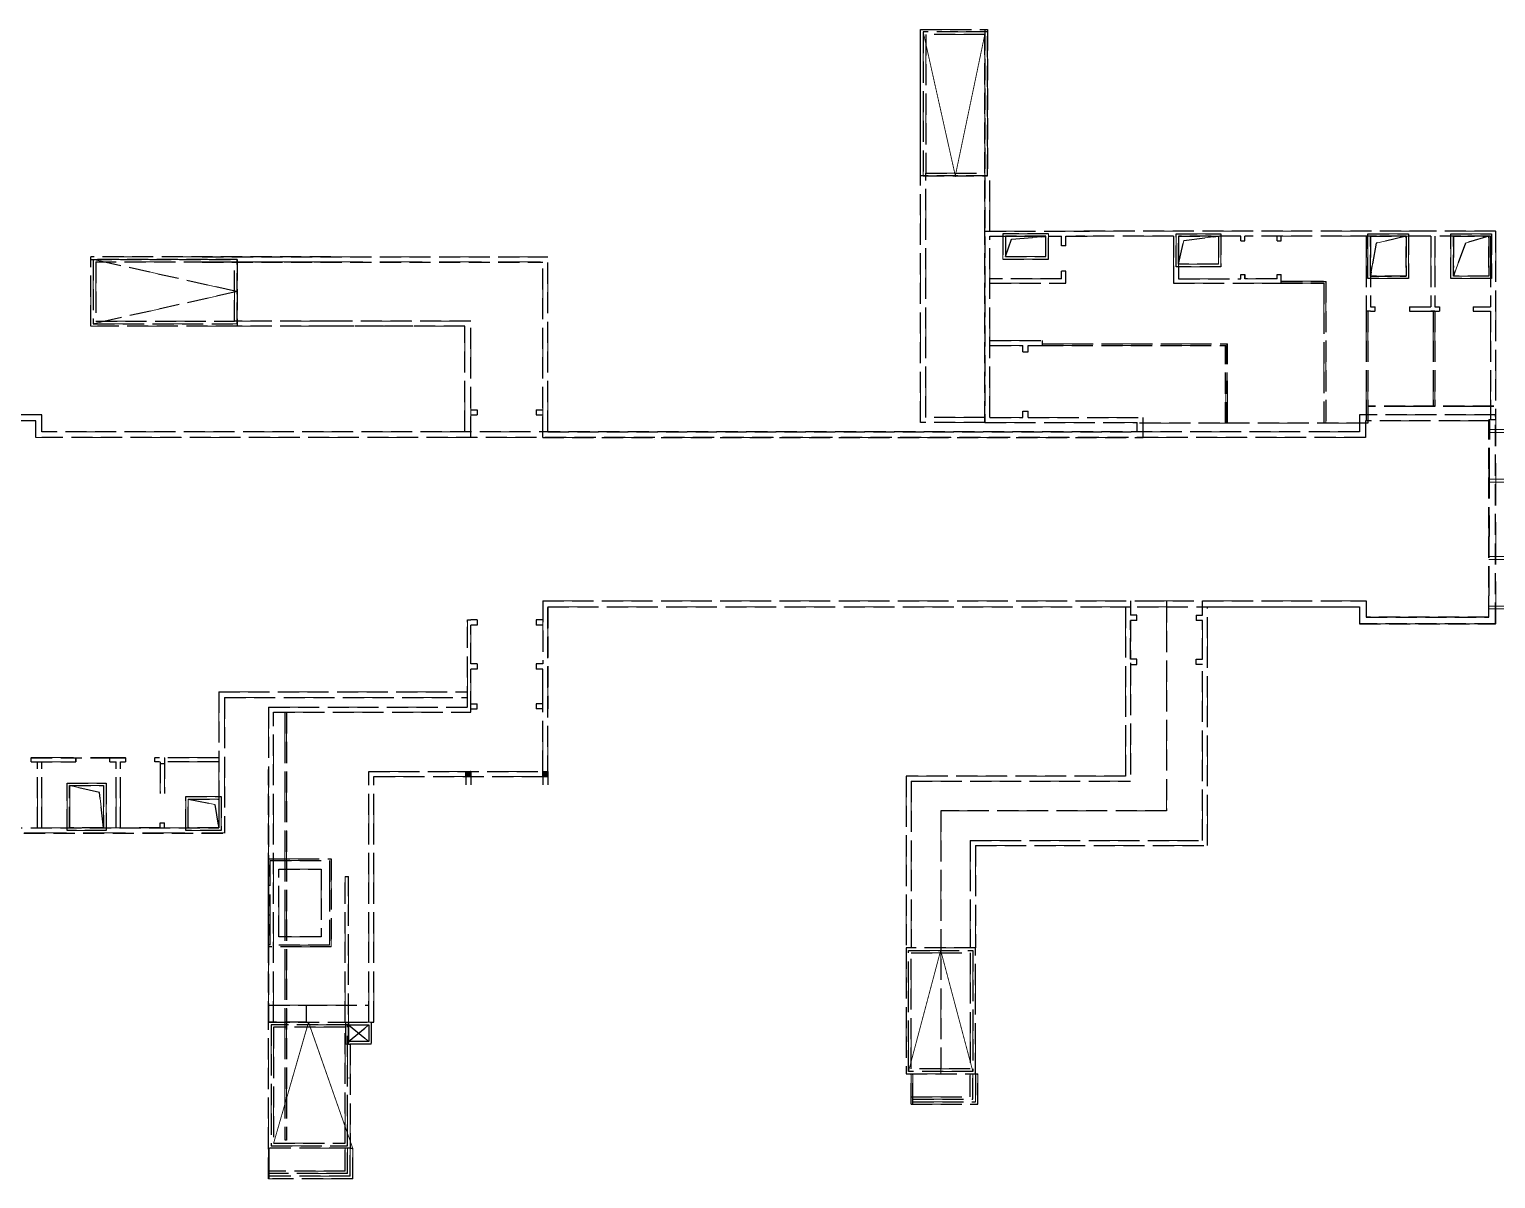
# Model space of a CAD drawing. Extents: x 0 to 531375, y 0 to 4335249.
# Drawn here: x 492094.6 to 492268, y 4325404.3 to 4325540.2 of the extents above; entities that cross this region are included whole.
import ezdxf

# ---------------------------------------------------------------- set-up
doc = ezdxf.new("R2010")
doc.units = 0
doc.linetypes.add('DASH', pattern=[0.35, 0.25, -0.1])
doc.layers.get('0').update_dxf_attribs({"lineweight": 15})
doc.layers.add('地铁', color=4, linetype='Continuous', lineweight=15)

# ---------------------------------------------------------------- blocks, each defined once
blk = doc.blocks.new('总图提取 2015 11 6')
at = {"layer": '地铁', "linetype": 'DASH', "lineweight": -3, "ltscale": 10}
h = blk.add_hatch(dxfattribs=at)
h.set_pattern_fill('AR-CONC', color=256, scale=0.1, angle=180, style=0)
h.set_pattern_definition([(230, (202361.7487, 586057.58532), (-0.182184668996, 0.01593908554), [0.01905, -0.20955]), (175, (202361.7487, 586057.58532), (0.03524282598, -0.19105664288), [0.01524, -0.16764]), (280.451, (202361.73352, 586057.58665), (-0.14694250167, -0.17511668782), [0.01619, -0.17809]), (226.1842, (202361.7487, 586057.53452), (-0.2710790409, 0.04204232793), [0.028575, -0.314325]), (276.6356, (202361.72612, 586057.53802), (-0.23740423447, -0.2474255559), [0.024285, -0.267135]), (171.184, (202361.7487, 586057.53452), (-0.23740460581, -0.24742511786), [0.02286, -0.25146]), (201, (202361.7233, 586057.54722), (-0.151614879835, 0.10226551852), [0.01905, -0.20955]), (146, (202361.7233, 586057.54722), (-0.06180202835, -0.18418796612), [0.01524, -0.16764]), (251.4514, (202361.71067, 586057.55574), (-0.21341649077, -0.08192285772), [0.01619, -0.17809]), (217.5, (202361.748706, 586057.58532), (-0.00308860325, -0.084555038873), [0, -0.165608, 0, -0.17018, 0, -0.168275]), (187.5, (202361.74871, 586057.58532), (-0.06681966251, -0.100180574818), [0, -0.097028, 0, -0.161798, 0, -0.064135]), (147.5, (202361.80535, 586057.58532), (-0.135590595167, 0.005728743993), [0, -0.0635, 0, -0.19812, 0, -0.26289]), (137.5, (202361.83075, 586057.58532), (-0.148129181386, -0.025426491033), [0, -0.08255, 0, -0.131572, 0, -0.18669])])
h.paths.add_polyline_path([(101187.37, 293036.88), (101187.97, 293036.88), (101187.97, 293036.28), (101187.37, 293036.28)])
h = blk.add_hatch(dxfattribs=at)
h.set_pattern_fill('AR-CONC', color=256, scale=0.1, angle=180, style=0)
h.set_pattern_definition([(230, (202352.6487, 586057.5853), (-0.182184668996, 0.01593908554), [0.01905, -0.20955]), (175, (202352.6487, 586057.5853), (0.03524282598, -0.19105664288), [0.01524, -0.16764]), (280.451, (202352.63352, 586057.58662), (-0.14694250167, -0.17511668782), [0.01619, -0.17809]), (226.1842, (202352.6487, 586057.5345), (-0.2710790409, 0.04204232793), [0.028575, -0.314325]), (276.6356, (202352.62611, 586057.538), (-0.23740423447, -0.2474255559), [0.024285, -0.267135]), (171.184, (202352.6487, 586057.5345), (-0.23740460581, -0.24742511786), [0.02286, -0.25146]), (201, (202352.6233, 586057.5472), (-0.151614879835, 0.10226551852), [0.01905, -0.20955]), (146, (202352.6233, 586057.5472), (-0.06180202835, -0.18418796612), [0.01524, -0.16764]), (251.4514, (202352.61067, 586057.55572), (-0.21341649077, -0.08192285772), [0.01619, -0.17809]), (217.5, (202352.648705, 586057.585296), (-0.00308860325, -0.084555038873), [0, -0.165608, 0, -0.17018, 0, -0.168275]), (187.5, (202352.648705, 586057.5853), (-0.06681966251, -0.100180574818), [0, -0.097028, 0, -0.161798, 0, -0.064135]), (147.5, (202352.70535, 586057.585296), (-0.135590595167, 0.005728743993), [0, -0.0635, 0, -0.19812, 0, -0.26289]), (137.5, (202352.73075, 586057.5853), (-0.148129181386, -0.025426491033), [0, -0.08255, 0, -0.131572, 0, -0.18669])])
h.paths.add_polyline_path([(101196.47, 293036.88), (101197.07, 293036.88), (101197.07, 293036.28), (101196.47, 293036.28)])
at = {"layer": '地铁', "color": 9, "linetype": 'DASH', "lineweight": -3, "ltscale": 10}
for p, q in [((101241.16, 293078.14), (101241.16, 293107.6, 0)), ((101241.76, 293078.74), (101241.76, 293107.6, 0)), ((101248.76, 293100.74), (101248.76, 293107.6, 0)), ((101249.36, 293100.74), (101249.36, 293107.6, 0)), ((101171.43, 293097.7, 0), (101143.04, 293097.7, 0)), ((101143.04, 293097.1, 0), (101143.04, 293097.7, 0)), ((101156.22, 293097.7, 0), (101197.07, 293097.7, 0)), ((101156.22, 293097.1, 0), (101196.47, 293097.1, 0)), ((101171.9, 293097.1, 0), (101160.03, 293097.1, 0)), ((101171.43, 293097.1, 0), (101171.9, 293097.1, 0)), ((101196.47, 293076.34, 0), (101196.47, 293097.1, 0)), ((101197.07, 293077.04, 0), (101197.07, 293097.7, 0)), ((101171.43, 293090.1, 0), (101160.04, 293090.1, 0)), ((101171.43, 293089.5), (101160.04, 293089.5, 0)), ((101181.13, 293089.5, 0), (101170.91, 293089.5, 0)), ((101187.97, 293079.64, 0), (101188.72, 293079.64, 0)), ((101188.72, 293079.64, 0), (101188.72, 293079.04, 0)), ((101195.72, 293079.64, 0), (101195.72, 293079.04, 0)), ((101195.72, 293079.64, 0), (101196.47, 293079.64, 0)), ((101187.97, 293079.04, 0), (101188.72, 293079.04, 0)), ((101195.72, 293079.04, 0), (101196.47, 293079.04, 0))]:
    blk.add_line(p, q, dxfattribs=at)
at = {"layer": '地铁', "linetype": 'DASH', "lineweight": -3, "ltscale": 10}
for p, q in [((101248.76, 293100.74, 0), (101261.13, 293100.74)), ((101248.76, 293078.14, 0), (101248.76, 293100.74, 0)), ((101301.47, 293100.74), (101259.51, 293100.74)), ((101309.14, 293100.74), (101301.47, 293100.74)), ((101309.14, 293100.74), (101309.14, 293078.44)), ((101249.36, 293100.14), (101257.83, 293100.14)), ((101249.36, 293078.74, 0), (101249.36, 293100.14)), ((101251.18, 293100.14), (101255.98, 293100.14)), ((101251.18, 293097.74), (101251.91, 293099.8)), ((101251.91, 293099.8), (101255.98, 293100.12)), ((101257.83, 293099.01), (101257.83, 293100.14)), ((101258.33, 293099.01), (101257.83, 293099.01)), ((101258.33, 293099.01), (101258.33, 293100.14)), ((101258.33, 293100.14), (101261.63, 293100.14)), ((101271.06, 293100.14), (101259.51, 293100.14)), ((101271.06, 293100.14), (101271.06, 293094.61)), ((101271.66, 293100.14), (101271.66, 293095.11)), ((101279, 293100.14), (101271.66, 293100.14)), ((101271.66, 293096.84), (101272.28, 293099.65)), ((101272.28, 293099.65), (101276.36, 293100.14)), ((101279, 293099.61), (101279, 293100.14)), ((101279, 293099.61), (101279, 293099.89)), ((101279, 293099.61), (101279.5, 293099.61)), ((101279.5, 293099.61), (101279.5, 293100.14)), ((101301.47, 293100.14), (101279.5, 293100.14)), ((101283.3, 293099.61), (101283.3, 293100.14)), ((101283.3, 293099.61), (101283.3, 293099.89)), ((101283.3, 293099.61), (101283.8, 293099.61)), ((101283.8, 293099.61), (101283.8, 293100.14)), ((101293.85, 293100.14), (101293.85, 293091.3)), ((101298.55, 293100.14), (101294.35, 293100.14)), ((101294.35, 293100.14), (101294.35, 293096.44)), ((101294.35, 293100.14), (101294.35, 293091.8)), ((101295.03, 293099.33), (101294.35, 293095.44)), ((101298.55, 293100.14), (101295.03, 293099.33)), ((101298.55, 293096.44), (101298.55, 293100.14)), ((101301.47, 293100.14), (101301.47, 293091.8)), ((101308.54, 293100.14), (101301.97, 293100.14)), ((101301.97, 293100.14), (101301.97, 293091.8)), ((101308.35, 293100.14), (101304.15, 293100.14)), ((101304.15, 293100.14), (101304.15, 293096.44)), ((101305.6, 293099.33), (101304.15, 293095.44)), ((101308.35, 293100.14), (101305.6, 293099.33)), ((101308.35, 293096.44), (101308.35, 293100.14)), ((101308.54, 293100.14), (101308.54, 293091.8)), ((101257.83, 293095.11), (101249.36, 293095.11, 0)), ((101257.83, 293095.11), (101257.83, 293096.01)), ((101258.33, 293096.01), (101257.83, 293096.01)), ((101258.33, 293094.61), (101258.33, 293096.01)), ((101271.66, 293095.11), (101279, 293095.11)), ((101279, 293095.61), (101279.5, 293095.61)), ((101279, 293095.11), (101279, 293095.61)), ((101279.5, 293095.61), (101279.5, 293095.11)), ((101279.5, 293095.11), (101279.5, 293095.61)), ((101283.3, 293095.11), (101279.5, 293095.11)), ((101283.3, 293095.11), (101283.3, 293095.61)), ((101283.3, 293095.61), (101283.8, 293095.61)), ((101283.8, 293094.61), (101283.8, 293095.61)), ((101294.35, 293095.44), (101298.55, 293095.44)), ((101249.36, 293094.61, 0), (101258.33, 293094.61)), ((101271.06, 293094.61), (101283.8, 293094.61)), ((101283.8, 293094.81), (101289.05, 293094.81)), ((101283.8, 293094.61), (101288.85, 293094.61)), ((101288.85, 293094.81), (101288.85, 293094.81)), ((101288.85, 293094.61), (101288.85, 293078.04)), ((101289.05, 293094.81), (101289.05, 293078.04)), ((101294.35, 293091.8), (101294.88, 293091.8)), ((101294.88, 293091.8), (101294.88, 293091.3)), ((101298.95, 293091.8), (101301.05, 293091.8)), ((101298.95, 293091.8), (101298.95, 293091.3)), ((101301.05, 293091.8), (101301.47, 293091.8)), ((101301.97, 293091.8), (101302.49, 293091.8)), ((101302.49, 293091.8), (101302.49, 293091.3)), ((101306.49, 293091.8), (101308.54, 293091.8)), ((101306.49, 293091.8), (101306.49, 293091.3)), ((101293.85, 293091.3), (101293.85, 293078.04)), ((101294.35, 293091.3), (101293.85, 293091.3)), ((101294.05, 293091.3), (101294.05, 293078.04)), ((101294.35, 293091.3), (101294.88, 293091.3)), ((101298.95, 293091.3), (101301.05, 293091.3)), ((101301.05, 293091.3), (101301.47, 293091.3)), ((101301.97, 293091.3), (101301.47, 293091.3)), ((101301.47, 293091.3), (101302.49, 293091.3)), ((101301.77, 293091.3), (101301.77, 293080.04)), ((101301.97, 293091.3), (101301.97, 293080.04)), ((101306.49, 293091.3), (101308.54, 293091.3)), ((101308.54, 293091.3), (101308.54, 293078.44)), ((101249.36, 293087.84), (101255.56, 293087.84, 0)), ((101249.36, 293087.24), (101253.26, 293087.24)), ((101253.26, 293086.49, 0), (101253.26, 293087.24, 0)), ((101253.26, 293086.49, 0), (101253.86, 293086.49, 0)), ((101253.86, 293087.24), (101255.56, 293087.24, 0)), ((101253.86, 293086.49, 0), (101253.86, 293087.24, 0)), ((101255.53, 293087.24, 0), (101277.22, 293087.24, 0)), ((101255.56, 293087.24, 0), (101255.56, 293087.84, 0)), ((101255.56, 293087.44, 0), (101277.42, 293087.44, 0)), ((101277.22, 293078.04), (101277.22, 293087.24, 0)), ((101277.42, 293078.04), (101277.42, 293087.44, 0)), ((101253.26, 293079.49, 0), (101253.86, 293079.49, 0)), ((101253.26, 293078.74, 0), (101253.26, 293079.49, 0)), ((101253.86, 293078.74, 0), (101253.86, 293079.49, 0)), ((101248.76, 293078.14, 0), (101241.16, 293078.14, 0)), ((101248.76, 293078.74, 0), (101241.76, 293078.74, 0)), ((101248.76, 293078.14, 0), (101266.77, 293078.14)), ((101249.36, 293078.74, 0), (101253.26, 293078.74, 0)), ((101253.56, 293078.14, 0), (101253.56, 293078.14, 0)), ((101253.86, 293078.74, 0), (101267.47, 293078.74)), ((101266.77, 293077.04), (101266.77, 293078.14)), ((101267.47, 293076.34), (101267.47, 293078.74)), ((101308.95, 293078.44), (101308.34, 293078.44)), ((101308.34, 293055.14), (101308.34, 293078.44)), ((101309.14, 293078.44), (101308.35, 293078.44)), ((101309.14, 293054.34), (101309.14, 293078.44)), ((101196.47, 293076.34), (101267.47, 293076.34)), ((101197.07, 293077.04), (101266.77, 293077.04)), ((101209.67, 293076.14, 0), (101209.67, 293076.14, 0)), ((101196.47, 293057.04), (101265.97, 293057.04)), ((101196.47, 293057.04), (101196.47, 293049.59)), ((101196.47, 293057.04), (101196.47, 293049.59)), ((101265.97, 293057.04), (101265.97, 293055.34)), ((101274.47, 293055.34), (101274.47, 293057.04)), ((101274.47, 293057.04), (101293.84, 293057.04)), ((101293.84, 293057.04), (101293.84, 293055.14)), ((101197.07, 293036.28), (101197.07, 293056.34)), ((101197.07, 293056.34), (101265.37, 293056.34)), ((101197.07, 293056.34), (101197.07, 293044.29)), ((101265.37, 293056.34), (101265.37, 293036.34)), ((101266.72, 293055.34), (101265.97, 293055.34)), ((101266.72, 293054.74), (101266.72, 293055.34)), ((101273.72, 293055.34), (101274.47, 293055.34)), ((101273.72, 293055.34), (101273.72, 293054.74)), ((101275.07, 293028.14), (101275.07, 293056.34)), ((101275.07, 293056.34), (101293.04, 293056.34)), ((101293.04, 293056.34), (101293.04, 293054.34)), ((101187.57, 293044.48), (101187.57, 293054.79)), ((101187.57, 293054.79), (101187.97, 293054.79)), ((101187.57, 293054.54), (101187.57, 293054.79)), ((101188.72, 293054.79), (101187.97, 293054.79)), ((101188.72, 293054.19), (101187.97, 293054.19)), ((101187.97, 293049.59), (101187.97, 293054.19)), ((101188.72, 293054.79), (101188.72, 293054.19)), ((101195.72, 293054.79), (101195.72, 293054.19)), ((101196.47, 293054.79), (101195.72, 293054.79)), ((101195.72, 293054.79), (101195.72, 293054.19)), ((101196.47, 293054.79), (101195.72, 293054.79)), ((101196.47, 293054.19), (101195.72, 293054.19)), ((101196.47, 293054.19), (101195.72, 293054.19)), ((101266.72, 293054.74), (101265.97, 293054.74)), ((101265.97, 293050.14), (101265.97, 293054.74)), ((101265.97, 293054.74), (101265.97, 293050.14)), ((101274.47, 293054.74), (101273.72, 293054.74)), ((101274.47, 293050.14), (101274.47, 293054.74)), ((101309.14, 293054.34), (101293.04, 293054.34)), ((101308.34, 293055.14), (101293.84, 293055.14)), ((101266.72, 293050.14), (101265.97, 293050.14)), ((101266.72, 293049.54), (101266.72, 293050.14)), ((101273.72, 293049.54), (101273.72, 293050.14)), ((101273.72, 293050.14), (101274.47, 293050.14)), ((101187.57, 293049.34), (101187.57, 293049.59)), ((101188.72, 293049.59), (101187.97, 293049.59)), ((101187.97, 293043.88), (101187.97, 293048.99)), ((101188.72, 293048.99), (101187.97, 293048.99)), ((101188.72, 293049.59), (101188.72, 293048.99)), ((101195.72, 293049.59), (101195.72, 293048.99)), ((101196.47, 293049.59), (101195.72, 293049.59)), ((101195.72, 293049.59), (101195.72, 293048.99)), ((101196.47, 293049.59), (101195.72, 293049.59)), ((101196.47, 293048.99), (101195.72, 293048.99)), ((101196.47, 293048.99), (101195.72, 293048.99)), ((101196.47, 293044.89), (101196.47, 293048.99)), ((101196.47, 293036.88), (101196.47, 293048.99)), ((101265.97, 293049.54), (101266.72, 293049.54)), ((101265.97, 293049.54), (101265.97, 293035.74)), ((101265.98, 293049.74), (101265.98, 293049)), ((101274.47, 293049.54), (101273.72, 293049.54)), ((101274.47, 293028.74), (101274.47, 293049.54)), ((101158.16, 293046.31), (101158.16, 293030.21)), ((101158.16, 293046.31), (101187.57, 293046.31)), ((101158.86, 293045.62), (101158.86, 293029.61)), ((101158.86, 293045.62), (101158.86, 293045.61)), ((101158.86, 293045.61), (101187.57, 293045.61)), ((101187.97, 293044.89), (101188.72, 293044.89)), ((101188.72, 293044.29), (101188.72, 293044.89)), ((101195.72, 293044.89), (101195.72, 293044.29)), ((101196.47, 293044.89), (101195.72, 293044.89)), ((101195.72, 293044.89), (101195.72, 293044.29)), ((101196.47, 293044.89), (101195.72, 293044.89)), ((101164.06, 293044.48), (101164.06, 293007.25)), ((101164.06, 293044.48), (101187.57, 293044.48)), ((101164.66, 293007.25), (101164.66, 293043.88)), ((101164.66, 293043.88), (101187.97, 293043.88)), ((101165.98, 293043.88), (101165.98, 292993.32)), ((101166.18, 293043.88), (101166.18, 292993.32)), ((101187.97, 293044.29), (101188.72, 293044.29)), ((101196.47, 293044.29), (101195.72, 293044.29)), ((101196.47, 293044.29), (101195.72, 293044.29)), ((101135.99, 293038.01), (101135.99, 293038.51)), ((101135.99, 293038.51), (101145.5, 293038.51)), ((101135.99, 293038.01), (101141.29, 293038.01)), ((101136.74, 293030.21), (101136.74, 293038.01)), ((101137.24, 293030.21), (101137.24, 293038.01)), ((101141.29, 293038.01), (101141.29, 293038.51)), ((101145.29, 293038.01), (101145.29, 293038.51)), ((101145.29, 293038.51), (101146.54, 293038.51)), ((101145.29, 293038.01), (101146.04, 293038.01)), ((101146.04, 293030.21), (101146.04, 293038.01)), ((101146.54, 293038.51), (101147.14, 293038.51)), ((101146.54, 293038.01), (101147.14, 293038.01)), ((101146.54, 293030.21), (101146.54, 293038.01)), ((101147.14, 293038.51), (101147.14, 293038.01)), ((101158.16, 293038.51), (101150.62, 293038.51)), ((101150.62, 293038.01), (101150.62, 293038.51)), ((101158.16, 293038.01), (101150.62, 293038.01)), ((101151.26, 293038.01), (101151.26, 293034.29)), ((101151.76, 293038.51), (101151.76, 293034.29)), ((101151.76, 293037.79), (101151.26, 293037.79)), ((101164.06, 293007.25), (101164.06, 293037.11)), ((101175.91, 293007.25), (101175.91, 293036.88)), ((101175.91, 293036.88), (101196.47, 293036.88)), ((101176.51, 293007.25), (101176.51, 293036.28)), ((101176.51, 293036.28), (101197.07, 293036.28)), ((101187.37, 293036.28), (101187.37, 293035.29)), ((101187.97, 293036.28), (101187.97, 293035.29)), ((101196.12, 293036.28), (101197.07, 293036.28)), ((101196.47, 293036.28), (101196.47, 293035.29)), ((101197.07, 293036.28), (101197.07, 293035.29)), ((101239.43, 293036.34), (101239.43, 293016.04)), ((101265.37, 293036.34), (101239.43, 293036.34)), ((101144.08, 293034.39), (101140.54, 293035.21)), ((101144.54, 293030.21), (101144.08, 293034.39)), ((101240.03, 293035.74), (101240.03, 293016.04)), ((101240.03, 293035.74), (101265.97, 293035.74)), ((101121.14, 293029.61), (101158.86, 293029.61)), ((101121.94, 293030.21), (101158.16, 293030.21)), ((101151.26, 293030.21), (101148.16, 293030.21)), ((101151.26, 293030.21), (101151.26, 293030.81)), ((101151.26, 293030.81), (101151.76, 293030.81)), ((101151.76, 293030.21), (101151.76, 293030.81)), ((101247.03, 293028.74), (101247.03, 293016.04)), ((101247.03, 293028.74), (101274.47, 293028.74)), ((101247.63, 293028.14), (101247.63, 293016.04)), ((101247.63, 293028.14), (101275.07, 293028.14)), ((101173.11, 293007.25), (101173.11, 293024.46)), ((101173.11, 293024.46), (101173.51, 293024.46)), ((101173.51, 293004.65), (101173.51, 293024.46)), ((101240.03, 293016.04), (101239.43, 293016.04)), ((101247.63, 293016.04), (101247.03, 293016.04)), ((101168.5, 293009.25), (101175.91, 293009.25)), ((101168.5, 293009.25), (101168.5, 293007.25)), ((101173.11, 293009.25), (101173.71, 293009.25)), ((101164.06, 293007.25), (101164.66, 293007.25)), ((101173.11, 293007.25), (101173.51, 293007.25)), ((101173.51, 293006.95), (101175.91, 293004.95)), ((101173.51, 293004.95), (101175.91, 293006.95)), ((101176.11, 293007.25), (101176.51, 293007.25)), ((101166.18, 292993.32), (101166.03, 292993.32))]:
    blk.add_line(p, q, dxfattribs=at)
at = {"layer": '地铁', "color": 9, "linetype": 'DASH', "lineweight": -3, "ltscale": 10, "elevation": 0}
for points in [[(101241.16, 293124.6), (101249.06, 293124.6), (101249.06, 293107.3), (101241.16, 293107.3)], [(101241.46, 293124.3), (101241.46, 293107.3), (101249.06, 293107.3), (101249.06, 293124.3)], [(101143.04, 293089.5), (101143.04, 293097.4), (101160.34, 293097.4), (101160.34, 293089.5)], [(101143.34, 293089.8), (101160.34, 293089.8), (101160.34, 293097.4), (101143.34, 293097.4)]]:
    blk.add_lwpolyline(points, close=True, dxfattribs=at)
at = {"layer": '地铁', "color": 9, "linetype": 'DASH', "lineweight": -3, "ltscale": 10}
blk.add_lwpolyline([(101241.16, 293124.6), (101248.76, 293124.6), (101248.76, 293078.14), (101241.16, 293078.14)], close=True, dxfattribs=at)
at = {"layer": '地铁', "color": 9, "linetype": 'DASH', "lineweight": -3, "ltscale": 10, "const_width": 0.1, "elevation": 0}
blk.add_lwpolyline([(101241.46, 293124.3), (101245.26, 293107.3), (101248.81, 293124.3)], dxfattribs=at)
at = {"layer": '地铁', "color": 9, "linetype": 'DASH', "lineweight": -3, "ltscale": 10, "elevation": 0}
for points in [[(101241.76, 293124), (101241.76, 293107.6), (101248.76, 293107.6), (101248.76, 293124), (101241.76, 293124)], [(101160.25, 293093.6), (101143.34, 293097.4)], [(101143.64, 293090.1), (101160.04, 293090.1), (101160.04, 293097.1), (101143.64, 293097.1), (101143.64, 293090.1)], [(101160.34, 293093.6), (101143.34, 293089.8)]]:
    blk.add_lwpolyline(points, dxfattribs=at)
at = {"layer": '地铁', "linetype": 'DASH', "lineweight": -3, "ltscale": 10}
for points in [[(101256.28, 293097.44), (101256.28, 293100.44), (101250.88, 293100.44), (101250.88, 293097.44)], [(101271.36, 293100.44), (101276.66, 293100.44), (101276.66, 293096.54), (101271.36, 293096.54)], [(101294.05, 293100.44), (101298.85, 293100.44), (101298.85, 293095.14), (101294.05, 293095.14)], [(101303.85, 293100.44), (101308.65, 293100.44), (101308.65, 293095.14), (101303.85, 293095.14)], [(101255.98, 293097.74), (101255.98, 293100.14), (101251.18, 293100.14), (101251.18, 293097.74)], [(101271.66, 293100.14), (101276.36, 293100.14), (101276.36, 293096.84), (101271.66, 293096.84)], [(101294.35, 293100.14), (101298.55, 293100.14), (101298.55, 293095.44), (101294.35, 293095.44)], [(101304.15, 293100.14), (101308.35, 293100.14), (101308.35, 293095.44), (101304.15, 293095.44)], [(101187.37, 293036.88), (101187.97, 293036.88), (101187.97, 293036.28), (101187.37, 293036.28)], [(101196.47, 293036.88), (101197.07, 293036.88), (101197.07, 293036.28), (101196.47, 293036.28)], [(101144.84, 293035.51), (101144.84, 293029.91), (101140.24, 293029.91), (101140.24, 293035.51)], [(101144.54, 293035.21), (101144.54, 293030.21), (101140.54, 293030.21), (101140.54, 293035.21)], [(101154.26, 293029.91), (101154.26, 293033.91), (101158.46, 293033.91), (101158.46, 293029.91)], [(101154.56, 293030.21), (101154.56, 293033.61), (101158.16, 293033.61), (101158.16, 293030.21)], [(101164.06, 293016.15), (101164.06, 293026.55), (101171.46, 293026.55), (101171.46, 293016.15)], [(101164.26, 293016.35), (101164.26, 293026.35), (101171.26, 293026.35), (101171.26, 293016.35)], [(101165.26, 293017.35), (101165.26, 293025.35), (101170.26, 293025.35), (101170.26, 293017.35)], [(101239.73, 293001.44), (101239.73, 293015.74), (101247.33, 293015.74), (101247.33, 293001.44)], [(101168.5, 293009.25), (101168.5, 293007.25), (101164.06, 293007.25), (101164.06, 293009.25)], [(101173.41, 292992.65), (101173.41, 293006.95), (101164.36, 293006.95), (101164.36, 292992.65)], [(101173.21, 293004.65), (101173.21, 293007.25), (101176.21, 293007.25), (101176.21, 293004.65)], [(101173.51, 293004.95), (101173.51, 293006.95), (101175.91, 293006.95), (101175.91, 293004.95)]]:
    blk.add_lwpolyline(points, close=True, dxfattribs=at)
at = {"layer": '地铁', "color": 9, "linetype": 'DASH', "lineweight": -3, "ltscale": 10}
for points in [[(101187.97, 293076.34), (101187.97, 293090.1), (101169.43, 293090.1), (101169.43, 293090.1)], [(101187.27, 293077.04), (101187.27, 293089.5), (101168.83, 293089.5), (101168.83, 293089.5)]]:
    blk.add_lwpolyline(points, dxfattribs=at)
at = {"layer": '地铁', "linetype": 'DASH', "lineweight": -3, "ltscale": 10}
for points in [[(101308.95, 293080.06), (101294.03, 293080.06), (101294.03, 293078.06), (101266.77, 293078.06)], [(101308.95, 293080.04), (101294.05, 293080.04), (101294.05, 293078.04), (101266.77, 293078.04)], [(101197.07, 293056.34), (101266.77, 293056.34), (101266.77, 293056.34), (101293.04, 293056.34), (101293.04, 293054.34), (101309.14, 293054.34), (101309.14, 293079.04), (101293.04, 293079.04), (101293.04, 293077.04), (101137.24, 293077.04), (101137.24, 293079.04), (101121.14, 293079.04), (101121.14, 293044.14)], [(101196.47, 293057.04), (101267.47, 293057.04), (101267.47, 293057.04), (101293.84, 293057.04), (101293.84, 293055.14), (101308.34, 293055.14), (101308.44, 293078.34), (101293.74, 293078.34), (101293.74, 293076.34), (101136.54, 293076.34), (101136.54, 293078.34), (101121.94, 293078.34), (101121.94, 293043.89)], [(101270.22, 293056.99), (101270.22, 293032.24), (101243.53, 293032.24), (101243.53, 293001.14)], [(101154.56, 293033.61), (101157.72, 293032.99)], [(101157.72, 293032.99), (101158.16, 293030.23)], [(101239.43, 293001.14), (101247.63, 293001.14), (101247.63, 293016.04), (101239.43, 293016.04), (101239.43, 293001.14)], [(101240.03, 293001.74), (101240.03, 293015.44), (101247.03, 293015.44), (101247.03, 293001.74), (101240.03, 293001.74)], [(101173.71, 292992.35), (101164.06, 292992.35), (101164.06, 293007.25), (101173.51, 293007.25), (101173.51, 293004.65), (101173.71, 293004.65), (101173.71, 292992.35)], [(101173.11, 292992.95), (101173.11, 293006.65), (101164.66, 293006.65), (101164.66, 292992.95), (101173.11, 292992.95)], [(101240.03, 292997.54), (101240.03, 293001.14)], [(101240.23, 292997.54), (101240.23, 293001.14)], [(101247.03, 292998.44), (101247.03, 293001.14)], [(101247.33, 292998.14), (101247.33, 293001.14)], [(101247.63, 293001.14), (101247.93, 293001.14)], [(101247.63, 293001.14), (101247.63, 292997.84)], [(101247.93, 292997.54), (101247.93, 293001.14)], [(101240.03, 292998.44), (101247.03, 292998.44)], [(101240.23, 292998.14), (101247.33, 292998.14)], [(101240.03, 292997.54), (101247.93, 292997.54)], [(101240.23, 292997.84), (101247.63, 292997.84)], [(101164.06, 292988.75), (101164.06, 292992.35)], [(101164.13, 292988.75), (101164.13, 292992.35)], [(101173.11, 292989.65), (101173.11, 292992.35)], [(101173.41, 292989.35), (101173.41, 292992.35)], [(101173.71, 292989.05), (101173.71, 292992.35)], [(101173.71, 292992.35), (101174.01, 292992.35)], [(101174.01, 292988.75), (101174.01, 292992.35)], [(101173.41, 292989.35), (101164.06, 292989.35)], [(101173.11, 292989.65), (101164.13, 292989.65)], [(101173.71, 292989.05), (101164.06, 292989.05)], [(101174.01, 292988.75), (101164.06, 292988.75)]]:
    blk.add_lwpolyline(points, dxfattribs=at)
at = {"layer": '地铁', "linetype": 'DASH', "lineweight": -3, "ltscale": 10, "const_width": 0.1}
for points in [[(101243.53, 293015.74), (101239.73, 293001.44)], [(101247.33, 293001.44), (101243.53, 293015.74)], [(101168.78, 293007.25), (101164.66, 292992.95)], [(101168.78, 293007.25), (101174.01, 292992.35)], [(101173.71, 293000.65), (101173.41, 293000.65)]]:
    blk.add_lwpolyline(points, dxfattribs=at)
blk = doc.blocks.new('A$C1FB5052D')
blk.add_blockref('总图提取 2015 11 6', (-107044.53, -294821.73))
blk = doc.blocks.new('天津2000地铁')
at = {"layer": '地铁', "linetype": 'DASH', "ltscale": 20}
h = blk.add_hatch(dxfattribs=at)
h.set_pattern_fill('AR-CONC', color=256, scale=0.1, angle=180, style=0)
h.set_pattern_definition([(230, (95317.22327, 291235.85825), (-0.182184668996, 0.01593908554), [0.01905, -0.20955]), (175, (95317.22327, 291235.85825), (0.03524282598, -0.19105664288), [0.01524, -0.16764]), (280.451, (95317.20809, 291235.85958), (-0.14694250167, -0.17511668782), [0.01619, -0.17809]), (226.1842, (95317.22327, 291235.80745), (-0.2710790409, 0.04204232793), [0.028575, -0.314325]), (276.6356, (95317.20068, 291235.81095), (-0.23740423447, -0.2474255559), [0.024285, -0.267135]), (171.184, (95317.22327, 291235.80745), (-0.23740460581, -0.24742511786), [0.02286, -0.25146]), (201, (95317.19787, 291235.82015), (-0.151614879835, 0.10226551852), [0.01905, -0.20955]), (146, (95317.19787, 291235.82015), (-0.06180202835, -0.18418796612), [0.01524, -0.16764]), (251.4514, (95317.18524, 291235.82867), (-0.21341649077, -0.08192285772), [0.01619, -0.17809]), (217.5, (95317.22327, 291235.85825), (-0.00308860325, -0.084555038873), [0, -0.165608, 0, -0.17018, 0, -0.168275]), (187.5, (95317.22327, 291235.85825), (-0.06681966251, -0.100180574818), [0, -0.097028, 0, -0.161798, 0, -0.064135]), (147.5, (95317.27991, 291235.85825), (-0.135590595167, 0.005728743993), [0, -0.0635, 0, -0.19812, 0, -0.26289]), (137.5, (95317.30531, 291235.85825), (-0.148129181386, -0.025426491033), [0, -0.08255, 0, -0.131572, 0, -0.18669])])
h.paths.add_polyline_path([(-5857.15, -1784.84), (-5856.55, -1784.84), (-5856.55, -1785.44), (-5857.15, -1785.44)])
h = blk.add_hatch(dxfattribs=at)
h.set_pattern_fill('AR-CONC', color=256, scale=0.1, angle=180, style=0)
h.set_pattern_definition([(230, (95308.12327, 291235.85823), (-0.182184668996, 0.01593908554), [0.01905, -0.20955]), (175, (95308.12327, 291235.85823), (0.03524282598, -0.19105664288), [0.01524, -0.16764]), (280.451, (95308.10809, 291235.85955), (-0.14694250167, -0.17511668782), [0.01619, -0.17809]), (226.1842, (95308.12327, 291235.80743), (-0.2710790409, 0.04204232793), [0.028575, -0.314325]), (276.6356, (95308.10068, 291235.81093), (-0.23740423447, -0.2474255559), [0.024285, -0.267135]), (171.184, (95308.12327, 291235.80743), (-0.23740460581, -0.24742511786), [0.02286, -0.25146]), (201, (95308.09787, 291235.82013), (-0.151614879835, 0.10226551852), [0.01905, -0.20955]), (146, (95308.09787, 291235.82013), (-0.06180202835, -0.18418796612), [0.01524, -0.16764]), (251.4514, (95308.08523, 291235.82865), (-0.21341649077, -0.08192285772), [0.01619, -0.17809]), (217.5, (95308.12327, 291235.858226), (-0.00308860325, -0.084555038873), [0, -0.165608, 0, -0.17018, 0, -0.168275]), (187.5, (95308.12327, 291235.85823), (-0.06681966251, -0.100180574818), [0, -0.097028, 0, -0.161798, 0, -0.064135]), (147.5, (95308.17991, 291235.858226), (-0.135590595167, 0.005728743993), [0, -0.0635, 0, -0.19812, 0, -0.26289]), (137.5, (95308.20531, 291235.85823), (-0.148129181386, -0.025426491033), [0, -0.08255, 0, -0.131572, 0, -0.18669])])
h.paths.add_polyline_path([(-5848.05, -1784.84), (-5847.45, -1784.84), (-5847.45, -1785.44), (-5848.05, -1785.44)])
for p, q in [((-5803.37, -1743.59), (-5803.37, -1714.13, 0)), ((-5802.77, -1742.99), (-5802.77, -1714.13, 0)), ((-5795.77, -1720.99), (-5795.77, -1714.12, 0)), ((-5795.17, -1720.99), (-5795.17, -1714.12, 0)), ((-5795.77, -1720.99, 0), (-5783.4, -1720.99)), ((-5795.77, -1743.59, 0), (-5795.77, -1720.99, 0)), ((-5795.17, -1721.59), (-5786.7, -1721.59)), ((-5795.17, -1742.99, 0), (-5795.17, -1721.59)), ((-5793.35, -1721.59), (-5788.55, -1721.59)), ((-5792.62, -1721.93), (-5788.55, -1721.61)), ((-5786.7, -1722.71), (-5786.7, -1721.59)), ((-5786.2, -1722.71), (-5786.2, -1721.59)), ((-5786.2, -1721.59), (-5782.9, -1721.59)), ((-5743.06, -1720.99), (-5785.01, -1720.99)), ((-5773.47, -1721.59), (-5785.01, -1721.59)), ((-5773.47, -1721.59), (-5773.47, -1727.11)), ((-5772.87, -1721.59), (-5772.87, -1726.61)), ((-5765.53, -1721.59), (-5772.87, -1721.59)), ((-5772.24, -1722.07), (-5768.17, -1721.59)), ((-5765.53, -1722.11), (-5765.53, -1721.59)), ((-5765.03, -1722.11), (-5765.03, -1721.59)), ((-5743.06, -1721.59), (-5765.03, -1721.59)), ((-5761.23, -1722.11), (-5761.23, -1721.59)), ((-5760.73, -1722.11), (-5760.73, -1721.59)), ((-5750.68, -1721.59), (-5750.68, -1730.43)), ((-5745.98, -1721.59), (-5750.18, -1721.59)), ((-5750.18, -1721.59), (-5750.18, -1725.29)), ((-5750.18, -1721.59), (-5750.18, -1729.93)), ((-5745.98, -1721.59), (-5749.5, -1722.4)), ((-5745.98, -1725.29), (-5745.98, -1721.59)), ((-5735.38, -1720.99), (-5743.06, -1720.99)), ((-5743.06, -1721.59), (-5743.06, -1729.93)), ((-5735.98, -1721.59), (-5742.56, -1721.59)), ((-5742.56, -1721.59), (-5742.56, -1729.93)), ((-5736.18, -1721.59), (-5740.38, -1721.59)), ((-5740.38, -1721.59), (-5740.38, -1725.29)), ((-5736.18, -1721.59), (-5738.93, -1722.4)), ((-5736.18, -1725.29), (-5736.18, -1721.59)), ((-5735.98, -1721.59), (-5735.98, -1729.93)), ((-5735.38, -1720.99), (-5735.38, -1743.29)), ((-5793.35, -1723.99), (-5792.62, -1721.93)), ((-5786.2, -1722.71), (-5786.7, -1722.71)), ((-5772.87, -1724.89), (-5772.24, -1722.07)), ((-5765.53, -1722.11), (-5765.53, -1721.84)), ((-5765.53, -1722.11), (-5765.03, -1722.11)), ((-5761.23, -1722.11), (-5761.23, -1721.84)), ((-5761.23, -1722.11), (-5760.73, -1722.11)), ((-5749.5, -1722.4), (-5750.18, -1726.29)), ((-5738.93, -1722.4), (-5740.38, -1726.29)), ((-5873.1, -1724.02, 0), (-5901.49, -1724.02, 0)), ((-5901.49, -1724.62, 0), (-5901.49, -1724.02, 0)), ((-5888.31, -1724.02, 0), (-5847.45, -1724.02, 0)), ((-5888.31, -1724.62, 0), (-5848.05, -1724.62, 0)), ((-5872.63, -1724.62, 0), (-5884.49, -1724.62, 0)), ((-5873.1, -1724.62, 0), (-5872.63, -1724.62, 0)), ((-5848.05, -1745.39, 0), (-5848.05, -1724.62, 0)), ((-5847.45, -1744.69, 0), (-5847.45, -1724.02, 0)), ((-5786.7, -1726.61), (-5795.17, -1726.61, 0)), ((-5786.7, -1726.61), (-5786.7, -1725.71)), ((-5786.2, -1725.71), (-5786.7, -1725.71)), ((-5786.2, -1727.11), (-5786.2, -1725.71)), ((-5772.87, -1726.61), (-5765.53, -1726.61)), ((-5765.53, -1726.11), (-5765.03, -1726.11)), ((-5765.53, -1726.61), (-5765.53, -1726.11)), ((-5765.03, -1726.11), (-5765.03, -1726.61)), ((-5765.03, -1726.61), (-5765.03, -1726.11)), ((-5761.23, -1726.61), (-5765.03, -1726.61)), ((-5761.23, -1726.61), (-5761.23, -1726.11)), ((-5761.23, -1726.11), (-5760.73, -1726.11)), ((-5760.73, -1727.11), (-5760.73, -1726.11)), ((-5750.18, -1726.29), (-5745.98, -1726.29)), ((-5795.17, -1727.11, 0), (-5786.2, -1727.11)), ((-5773.47, -1727.11), (-5760.73, -1727.11)), ((-5760.73, -1726.91), (-5755.48, -1726.91)), ((-5760.73, -1727.11), (-5755.68, -1727.11)), ((-5755.68, -1726.91), (-5755.68, -1726.91)), ((-5755.68, -1727.11), (-5755.68, -1743.69)), ((-5755.48, -1726.91), (-5755.48, -1743.69)), ((-5750.18, -1729.93), (-5749.64, -1729.93)), ((-5749.64, -1729.93), (-5749.64, -1730.43)), ((-5745.57, -1729.93), (-5743.48, -1729.93)), ((-5745.57, -1729.93), (-5745.57, -1730.43)), ((-5743.48, -1729.93), (-5743.06, -1729.93)), ((-5742.56, -1729.93), (-5742.03, -1729.93)), ((-5742.03, -1729.93), (-5742.03, -1730.43)), ((-5738.03, -1729.93), (-5735.98, -1729.93)), ((-5738.03, -1729.93), (-5738.03, -1730.43)), ((-5873.1, -1731.62, 0), (-5884.49, -1731.62, 0)), ((-5750.68, -1730.43), (-5750.68, -1743.69)), ((-5750.18, -1730.43), (-5750.68, -1730.43)), ((-5750.48, -1730.43), (-5750.48, -1743.69)), ((-5750.18, -1730.43), (-5749.64, -1730.43)), ((-5745.57, -1730.43), (-5743.48, -1730.43)), ((-5743.48, -1730.43), (-5743.06, -1730.43)), ((-5742.56, -1730.43), (-5743.06, -1730.43)), ((-5743.06, -1730.43), (-5742.03, -1730.43)), ((-5742.76, -1730.43), (-5742.76, -1741.69)), ((-5742.56, -1730.43), (-5742.56, -1741.69)), ((-5738.03, -1730.43), (-5735.98, -1730.43)), ((-5735.98, -1730.43), (-5735.98, -1743.29)), ((-5873.1, -1732.22), (-5884.49, -1732.22, 0)), ((-5863.39, -1732.22, 0), (-5873.61, -1732.22, 0)), ((-5795.17, -1733.89), (-5788.97, -1733.89, 0)), ((-5795.17, -1734.49), (-5791.27, -1734.49)), ((-5791.27, -1735.24, 0), (-5791.27, -1734.49, 0)), ((-5791.27, -1735.24, 0), (-5790.67, -1735.24, 0)), ((-5790.67, -1734.49), (-5788.97, -1734.49, 0)), ((-5790.67, -1735.24, 0), (-5790.67, -1734.49, 0)), ((-5789, -1734.49, 0), (-5767.3, -1734.49, 0)), ((-5788.97, -1734.49, 0), (-5788.97, -1733.89, 0)), ((-5788.97, -1734.29, 0), (-5767.1, -1734.29, 0)), ((-5767.3, -1743.69), (-5767.3, -1734.49, 0)), ((-5767.1, -1743.69), (-5767.1, -1734.29, 0)), ((-5856.55, -1742.09, 0), (-5855.8, -1742.09, 0)), ((-5855.8, -1742.09, 0), (-5855.8, -1742.69, 0)), ((-5848.8, -1742.09, 0), (-5848.8, -1742.69, 0)), ((-5848.8, -1742.09, 0), (-5848.05, -1742.09, 0)), ((-5791.27, -1742.24, 0), (-5790.67, -1742.24, 0)), ((-5791.27, -1742.99, 0), (-5791.27, -1742.24, 0)), ((-5790.67, -1742.99, 0), (-5790.67, -1742.24, 0)), ((-5856.55, -1742.69, 0), (-5855.8, -1742.69, 0)), ((-5848.8, -1742.69, 0), (-5848.05, -1742.69, 0)), ((-5795.77, -1743.59, 0), (-5803.37, -1743.59, 0)), ((-5795.77, -1742.99, 0), (-5802.77, -1742.99, 0)), ((-5795.77, -1743.59, 0), (-5777.75, -1743.59)), ((-5795.17, -1742.99, 0), (-5791.27, -1742.99, 0)), ((-5790.97, -1743.59, 0), (-5790.97, -1743.59, 0)), ((-5790.67, -1742.99, 0), (-5777.05, -1742.99)), ((-5777.75, -1744.69), (-5777.75, -1743.59)), ((-5777.05, -1745.39), (-5777.05, -1742.99)), ((-5735.38, -1743.29), (-5736.18, -1743.29)), ((-5735.58, -1743.29), (-5736.18, -1743.29)), ((-5736.18, -1766.59), (-5736.18, -1743.29)), ((-5735.38, -1767.39), (-5735.38, -1743.29)), ((-5848.05, -1745.39), (-5777.05, -1745.39)), ((-5847.45, -1744.69), (-5777.75, -1744.69)), ((-5834.86, -1745.59, 0), (-5834.86, -1745.59, 0)), ((-5736.18, -1744.44), (-5715.49, -1744.44)), ((-5736.18, -1744.79), (-5715.49, -1744.79)), ((-5736.18, -1750.29), (-5715.49, -1750.29)), ((-5736.18, -1750.64), (-5715.49, -1750.64)), ((-5736.18, -1759.44), (-5663.86, -1759.44)), ((-5736.18, -1759.79), (-5663.86, -1759.79)), ((-5848.05, -1764.69), (-5778.55, -1764.69)), ((-5848.05, -1764.69), (-5848.05, -1772.14)), ((-5848.05, -1764.69), (-5848.05, -1772.14)), ((-5778.55, -1764.69), (-5778.55, -1766.39)), ((-5770.05, -1766.39), (-5770.05, -1764.69)), ((-5770.05, -1764.69), (-5750.68, -1764.69)), ((-5750.68, -1764.69), (-5750.68, -1766.59)), ((-5847.45, -1785.44), (-5847.45, -1765.39)), ((-5847.45, -1765.39), (-5779.15, -1765.39)), ((-5847.45, -1765.39), (-5847.45, -1777.44)), ((-5779.15, -1765.39), (-5779.15, -1785.39)), ((-5777.8, -1766.39), (-5778.55, -1766.39)), ((-5777.8, -1766.99), (-5777.8, -1766.39)), ((-5770.8, -1766.39), (-5770.05, -1766.39)), ((-5770.8, -1766.39), (-5770.8, -1766.99)), ((-5769.45, -1793.59), (-5769.45, -1765.39)), ((-5769.45, -1765.39), (-5751.48, -1765.39)), ((-5751.48, -1765.39), (-5751.48, -1767.39)), ((-5736.18, -1766.59), (-5750.68, -1766.59)), ((-5736.18, -1765.29), (-5663.86, -1765.29)), ((-5736.18, -1765.64), (-5663.86, -1765.64)), ((-5856.95, -1777.24), (-5856.95, -1766.94)), ((-5856.95, -1766.94), (-5856.55, -1766.94)), ((-5856.95, -1767.19), (-5856.95, -1766.94)), ((-5855.8, -1766.94), (-5856.55, -1766.94)), ((-5855.8, -1767.54), (-5856.55, -1767.54)), ((-5856.55, -1772.14), (-5856.55, -1767.54)), ((-5855.8, -1766.94), (-5855.8, -1767.54)), ((-5848.8, -1766.94), (-5848.8, -1767.54)), ((-5848.05, -1766.94), (-5848.8, -1766.94)), ((-5848.8, -1766.94), (-5848.8, -1767.54)), ((-5848.05, -1766.94), (-5848.8, -1766.94)), ((-5848.05, -1767.54), (-5848.8, -1767.54)), ((-5848.05, -1767.54), (-5848.8, -1767.54)), ((-5777.8, -1766.99), (-5778.55, -1766.99)), ((-5778.55, -1771.59), (-5778.55, -1766.99)), ((-5778.55, -1766.99), (-5778.55, -1771.59)), ((-5770.05, -1766.99), (-5770.8, -1766.99)), ((-5770.05, -1771.59), (-5770.05, -1766.99)), ((-5735.38, -1767.39), (-5751.48, -1767.39)), ((-5777.8, -1771.59), (-5778.55, -1771.59)), ((-5777.8, -1772.19), (-5777.8, -1771.59)), ((-5770.8, -1772.19), (-5770.8, -1771.59)), ((-5770.8, -1771.59), (-5770.05, -1771.59)), ((-5856.95, -1772.39), (-5856.95, -1772.14)), ((-5855.8, -1772.14), (-5856.55, -1772.14)), ((-5856.55, -1777.84), (-5856.55, -1772.74)), ((-5855.8, -1772.74), (-5856.55, -1772.74)), ((-5855.8, -1772.14), (-5855.8, -1772.74)), ((-5848.8, -1772.14), (-5848.8, -1772.74)), ((-5848.05, -1772.14), (-5848.8, -1772.14)), ((-5848.8, -1772.14), (-5848.8, -1772.74)), ((-5848.05, -1772.14), (-5848.8, -1772.14)), ((-5848.05, -1772.74), (-5848.8, -1772.74)), ((-5848.05, -1772.74), (-5848.8, -1772.74)), ((-5848.05, -1776.84), (-5848.05, -1772.74)), ((-5848.05, -1784.84), (-5848.05, -1772.74)), ((-5778.55, -1771.99), (-5778.55, -1772.73)), ((-5778.55, -1772.19), (-5777.8, -1772.19)), ((-5778.55, -1772.19), (-5778.55, -1785.99)), ((-5770.05, -1772.19), (-5770.8, -1772.19)), ((-5770.05, -1792.99), (-5770.05, -1772.19)), ((-5886.37, -1775.42), (-5886.37, -1791.51)), ((-5886.37, -1775.42), (-5856.95, -1775.42)), ((-5885.67, -1776.11), (-5885.67, -1792.11)), ((-5885.67, -1776.11), (-5885.67, -1776.12)), ((-5885.67, -1776.12), (-5856.95, -1776.12)), ((-5856.55, -1776.84), (-5855.8, -1776.84)), ((-5855.8, -1777.44), (-5855.8, -1776.84)), ((-5848.8, -1776.84), (-5848.8, -1777.44)), ((-5848.05, -1776.84), (-5848.8, -1776.84)), ((-5848.8, -1776.84), (-5848.8, -1777.44)), ((-5848.05, -1776.84), (-5848.8, -1776.84)), ((-5880.47, -1777.24), (-5880.47, -1814.48)), ((-5880.47, -1777.24), (-5856.95, -1777.24)), ((-5879.87, -1814.48), (-5879.87, -1777.84)), ((-5879.87, -1777.84), (-5856.55, -1777.84)), ((-5878.55, -1777.84), (-5878.55, -1828.41)), ((-5878.35, -1777.84), (-5878.35, -1828.41)), ((-5856.55, -1777.44), (-5855.8, -1777.44)), ((-5848.05, -1777.44), (-5848.8, -1777.44)), ((-5848.05, -1777.44), (-5848.8, -1777.44)), ((-5908.53, -1783.71), (-5908.53, -1783.21)), ((-5908.53, -1783.21), (-5899.02, -1783.21)), ((-5908.53, -1783.71), (-5903.23, -1783.71)), ((-5907.78, -1791.51), (-5907.78, -1783.71)), ((-5907.28, -1791.51), (-5907.28, -1783.71)), ((-5903.23, -1783.71), (-5903.23, -1783.21)), ((-5899.23, -1783.71), (-5899.23, -1783.21)), ((-5899.23, -1783.21), (-5897.98, -1783.21)), ((-5899.23, -1783.71), (-5898.48, -1783.71)), ((-5898.48, -1791.51), (-5898.48, -1783.71)), ((-5897.98, -1783.21), (-5897.38, -1783.21)), ((-5897.98, -1783.71), (-5897.38, -1783.71)), ((-5897.98, -1791.51), (-5897.98, -1783.71)), ((-5897.38, -1783.21), (-5897.38, -1783.71)), ((-5886.37, -1783.21), (-5893.9, -1783.21)), ((-5893.9, -1783.71), (-5893.9, -1783.21)), ((-5886.37, -1783.71), (-5893.9, -1783.71)), ((-5893.27, -1783.71), (-5893.27, -1787.43)), ((-5892.77, -1783.93), (-5893.27, -1783.93)), ((-5892.77, -1783.21), (-5892.77, -1787.43)), ((-5880.47, -1814.48), (-5880.47, -1784.62)), ((-5868.62, -1814.48), (-5868.62, -1784.84)), ((-5868.62, -1784.84), (-5848.05, -1784.84)), ((-5868.02, -1814.48), (-5868.02, -1785.44)), ((-5868.02, -1785.44), (-5847.45, -1785.44)), ((-5857.15, -1785.44), (-5857.15, -1786.44)), ((-5856.55, -1785.44), (-5856.55, -1786.44)), ((-5848.41, -1785.44), (-5847.45, -1785.44)), ((-5848.05, -1785.44), (-5848.05, -1786.44)), ((-5847.45, -1785.44), (-5847.45, -1786.44)), ((-5805.1, -1785.39), (-5805.1, -1805.69)), ((-5779.15, -1785.39), (-5805.1, -1785.39)), ((-5900.45, -1787.33), (-5903.98, -1786.51)), ((-5899.98, -1791.51), (-5900.45, -1787.33)), ((-5804.5, -1785.99), (-5804.5, -1805.69)), ((-5804.5, -1785.99), (-5778.55, -1785.99)), ((-5893.27, -1791.51), (-5893.27, -1790.91)), ((-5893.27, -1790.91), (-5892.77, -1790.91)), ((-5892.77, -1791.51), (-5892.77, -1790.91)), ((-5923.38, -1792.11), (-5885.67, -1792.11)), ((-5922.58, -1791.51), (-5886.37, -1791.51)), ((-5893.27, -1791.51), (-5896.37, -1791.51)), ((-5797.5, -1792.99), (-5797.5, -1805.69)), ((-5797.5, -1792.99), (-5770.05, -1792.99)), ((-5796.9, -1793.59), (-5796.9, -1805.69)), ((-5796.9, -1793.59), (-5769.45, -1793.59)), ((-5871.42, -1814.48), (-5871.42, -1797.27)), ((-5871.42, -1797.27), (-5871.02, -1797.27)), ((-5871.02, -1817.08), (-5871.02, -1797.27)), ((-5804.5, -1805.69), (-5805.1, -1805.69)), ((-5796.9, -1805.69), (-5797.5, -1805.69)), ((-5876.03, -1812.48), (-5868.62, -1812.48)), ((-5876.03, -1812.48), (-5876.03, -1814.48)), ((-5871.42, -1812.48), (-5870.82, -1812.48)), ((-5880.47, -1814.48), (-5879.87, -1814.48)), ((-5871.42, -1814.48), (-5871.02, -1814.48)), ((-5871.02, -1814.78), (-5868.62, -1816.78)), ((-5871.02, -1816.78), (-5868.62, -1814.78)), ((-5868.42, -1814.48), (-5868.02, -1814.48)), ((-5878.35, -1828.41), (-5878.5, -1828.41))]:
    blk.add_line(p, q, dxfattribs=at)
at = {"layer": '地铁', "linetype": 'DASH', "ltscale": 20, "elevation": 0}
for points in [[(-5803.37, -1697.13), (-5795.47, -1697.13), (-5795.47, -1714.43), (-5803.37, -1714.43)], [(-5803.07, -1697.43), (-5803.07, -1714.43), (-5795.47, -1714.43), (-5795.47, -1697.43)], [(-5901.49, -1732.22), (-5901.49, -1724.32), (-5884.19, -1724.32), (-5884.19, -1732.22)], [(-5901.19, -1731.92), (-5884.19, -1731.92), (-5884.19, -1724.32), (-5901.19, -1724.32)]]:
    blk.add_lwpolyline(points, close=True, dxfattribs=at)
at = {"layer": '地铁', "linetype": 'DASH', "ltscale": 20}
for points in [[(-5803.37, -1697.13), (-5795.77, -1697.13), (-5795.77, -1743.59), (-5803.37, -1743.59)], [(-5788.25, -1724.29), (-5788.25, -1721.29), (-5793.65, -1721.29), (-5793.65, -1724.29)], [(-5788.55, -1723.99), (-5788.55, -1721.59), (-5793.35, -1721.59), (-5793.35, -1723.99)], [(-5773.17, -1721.29), (-5767.87, -1721.29), (-5767.87, -1725.19), (-5773.17, -1725.19)], [(-5772.87, -1721.59), (-5768.17, -1721.59), (-5768.17, -1724.89), (-5772.87, -1724.89)], [(-5750.48, -1721.29), (-5745.68, -1721.29), (-5745.68, -1726.59), (-5750.48, -1726.59)], [(-5750.18, -1721.59), (-5745.98, -1721.59), (-5745.98, -1726.29), (-5750.18, -1726.29)], [(-5740.68, -1721.29), (-5735.88, -1721.29), (-5735.88, -1726.59), (-5740.68, -1726.59)], [(-5740.38, -1721.59), (-5736.18, -1721.59), (-5736.18, -1726.29), (-5740.38, -1726.29)], [(-5857.15, -1784.84), (-5856.55, -1784.84), (-5856.55, -1785.44), (-5857.15, -1785.44)], [(-5848.05, -1784.84), (-5847.45, -1784.84), (-5847.45, -1785.44), (-5848.05, -1785.44)], [(-5899.68, -1786.21), (-5899.68, -1791.81), (-5904.28, -1791.81), (-5904.28, -1786.21)], [(-5899.98, -1786.51), (-5899.98, -1791.51), (-5903.98, -1791.51), (-5903.98, -1786.51)], [(-5890.27, -1791.81), (-5890.27, -1787.81), (-5886.07, -1787.81), (-5886.07, -1791.81)], [(-5889.97, -1791.51), (-5889.97, -1788.11), (-5886.37, -1788.11), (-5886.37, -1791.51)], [(-5880.47, -1805.58), (-5880.47, -1795.18), (-5873.07, -1795.18), (-5873.07, -1805.58)], [(-5880.27, -1805.38), (-5880.27, -1795.38), (-5873.27, -1795.38), (-5873.27, -1805.38)], [(-5879.27, -1804.38), (-5879.27, -1796.38), (-5874.27, -1796.38), (-5874.27, -1804.38)], [(-5804.8, -1820.29), (-5804.8, -1805.99), (-5797.2, -1805.99), (-5797.2, -1820.29)], [(-5876.03, -1812.48), (-5876.03, -1814.48), (-5880.47, -1814.48), (-5880.47, -1812.48)], [(-5871.12, -1829.08), (-5871.12, -1814.78), (-5880.17, -1814.78), (-5880.17, -1829.08)], [(-5871.32, -1817.08), (-5871.32, -1814.48), (-5868.32, -1814.48), (-5868.32, -1817.08)], [(-5871.02, -1816.78), (-5871.02, -1814.78), (-5868.62, -1814.78), (-5868.62, -1816.78)]]:
    blk.add_lwpolyline(points, close=True, dxfattribs=at)
at = {"layer": '地铁', "linetype": 'DASH', "ltscale": 20, "const_width": 0.1, "elevation": 0}
blk.add_lwpolyline([(-5803.07, -1697.43), (-5799.27, -1714.43), (-5795.72, -1697.43)], dxfattribs=at)
at = {"layer": '地铁', "linetype": 'DASH', "ltscale": 20, "elevation": 0}
for points in [[(-5802.77, -1697.73), (-5802.77, -1714.13), (-5795.77, -1714.13), (-5795.77, -1697.73), (-5802.77, -1697.73)], [(-5884.27, -1728.12), (-5901.19, -1724.32)], [(-5900.89, -1731.62), (-5884.49, -1731.62), (-5884.49, -1724.62), (-5900.89, -1724.62), (-5900.89, -1731.62)], [(-5884.19, -1728.12), (-5901.19, -1731.92)]]:
    blk.add_lwpolyline(points, dxfattribs=at)
at = {"layer": '地铁', "linetype": 'DASH', "ltscale": 20}
for points in [[(-5856.55, -1745.39), (-5856.55, -1731.62), (-5875.1, -1731.62), (-5875.1, -1731.62)], [(-5857.25, -1744.69), (-5857.25, -1732.22), (-5875.7, -1732.22), (-5875.7, -1732.22)], [(-5735.58, -1741.67), (-5750.5, -1741.67), (-5750.5, -1743.67), (-5777.75, -1743.67)], [(-5735.58, -1741.69), (-5750.48, -1741.69), (-5750.48, -1743.69), (-5777.75, -1743.69)], [(-5847.45, -1765.39), (-5777.75, -1765.39), (-5777.75, -1765.39), (-5751.48, -1765.39), (-5751.48, -1767.39), (-5735.38, -1767.39), (-5735.38, -1742.69), (-5751.48, -1742.69), (-5751.48, -1744.69), (-5907.28, -1744.69), (-5907.28, -1742.69), (-5923.38, -1742.69), (-5923.38, -1777.59)], [(-5848.05, -1764.69), (-5777.05, -1764.69), (-5777.05, -1764.69), (-5750.68, -1764.69), (-5750.68, -1766.59), (-5736.18, -1766.59), (-5736.08, -1743.39), (-5750.78, -1743.39), (-5750.78, -1745.39), (-5907.98, -1745.39), (-5907.98, -1743.39), (-5922.58, -1743.39), (-5922.58, -1777.84)], [(-5774.3, -1764.74), (-5774.3, -1789.49), (-5801, -1789.49), (-5801, -1820.59)], [(-5889.97, -1788.11), (-5886.81, -1788.74)], [(-5886.81, -1788.74), (-5886.37, -1791.49)], [(-5805.1, -1820.59), (-5796.9, -1820.59), (-5796.9, -1805.69), (-5805.1, -1805.69), (-5805.1, -1820.59)], [(-5804.5, -1819.99), (-5804.5, -1806.29), (-5797.5, -1806.29), (-5797.5, -1819.99), (-5804.5, -1819.99)], [(-5870.82, -1829.38), (-5880.47, -1829.38), (-5880.47, -1814.48), (-5871.02, -1814.48), (-5871.02, -1817.08), (-5870.82, -1817.08), (-5870.82, -1829.38)], [(-5871.42, -1828.78), (-5871.42, -1815.08), (-5879.87, -1815.08), (-5879.87, -1828.78), (-5871.42, -1828.78)], [(-5804.5, -1824.19), (-5804.5, -1820.59)], [(-5804.3, -1824.19), (-5804.3, -1820.59)], [(-5797.5, -1823.29), (-5797.5, -1820.59)], [(-5797.2, -1823.59), (-5797.2, -1820.59)], [(-5796.9, -1820.59), (-5796.6, -1820.59)], [(-5796.9, -1820.59), (-5796.9, -1823.89)], [(-5796.6, -1824.19), (-5796.6, -1820.59)], [(-5804.5, -1823.29), (-5797.5, -1823.29)], [(-5804.3, -1823.59), (-5797.2, -1823.59)], [(-5804.3, -1823.89), (-5796.9, -1823.89)], [(-5804.5, -1824.19), (-5796.6, -1824.19)], [(-5880.47, -1832.98), (-5880.47, -1829.38)], [(-5880.4, -1832.98), (-5880.4, -1829.38)], [(-5871.42, -1832.08), (-5871.42, -1829.38)], [(-5871.12, -1832.38), (-5871.12, -1829.38)], [(-5870.82, -1832.68), (-5870.82, -1829.38)], [(-5870.82, -1829.38), (-5870.52, -1829.38)], [(-5870.52, -1832.98), (-5870.52, -1829.38)], [(-5871.12, -1832.38), (-5880.47, -1832.38)], [(-5871.42, -1832.08), (-5880.4, -1832.08)], [(-5870.82, -1832.68), (-5880.47, -1832.68)], [(-5870.52, -1832.98), (-5880.47, -1832.98)]]:
    blk.add_lwpolyline(points, dxfattribs=at)
at = {"layer": '地铁', "linetype": 'DASH', "ltscale": 20, "const_width": 0.1}
for points in [[(-5801, -1805.99), (-5804.8, -1820.29)], [(-5797.2, -1820.29), (-5801, -1805.99)], [(-5875.74, -1814.48), (-5879.87, -1828.78)], [(-5875.74, -1814.48), (-5870.52, -1829.38)], [(-5870.82, -1821.08), (-5871.12, -1821.08)]]:
    blk.add_lwpolyline(points, dxfattribs=at)

msp = doc.modelspace()

# ---------------------------------------------------------------- block references
at = {"layer": '地铁', "color": 1}
msp.add_blockref('天津2000地铁', (498003.38431, 4327237.28522), dxfattribs=at)
at = {"layer": '地铁'}
msp.add_blockref('A$C1FB5052D', (498003.38431, 4327237.28522), dxfattribs=at)

doc.saveas('drawing.dxf')
